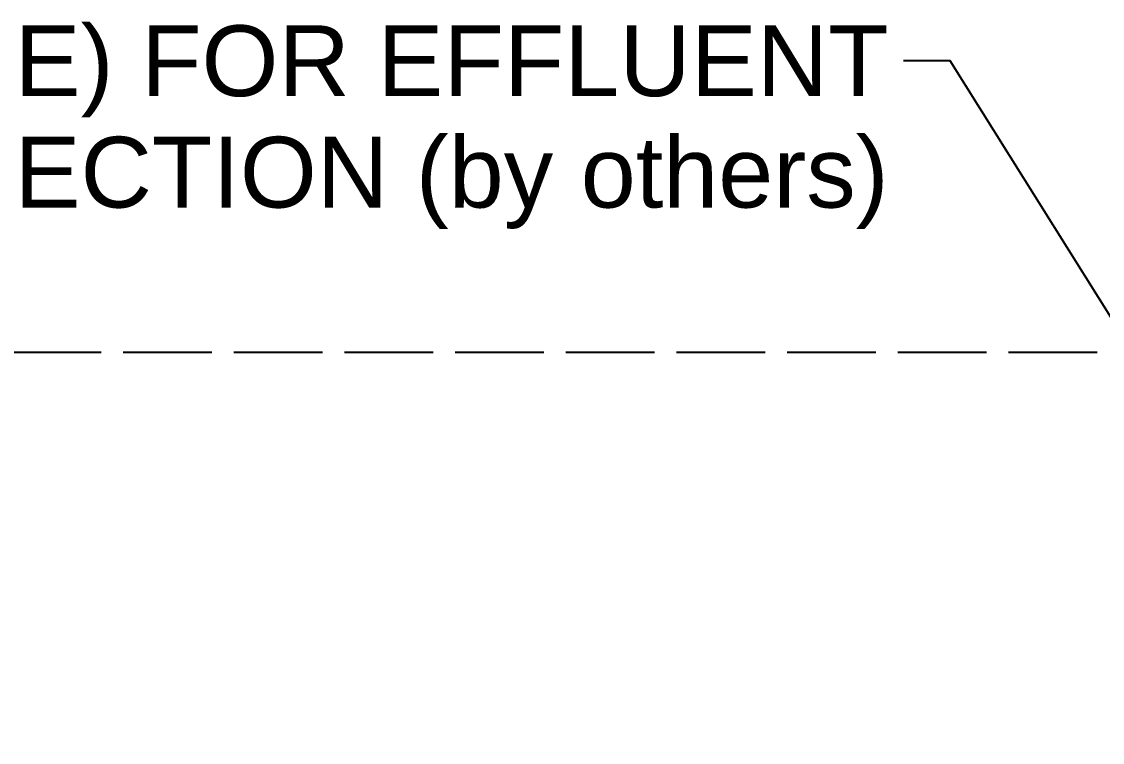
# Model space of a CAD drawing. Header units: inches. Extents: x 19 to 503, y 7 to 322.
# Drawn here: x 75.5 to 109.83, y 145.02 to 167.93 of the extents above; entities that cross this region are included whole.
import ezdxf

# ---------------------------------------------------------------- set-up
doc = ezdxf.new("R2010")
doc.units = ezdxf.units.IN
doc.header["$LTSCALE"] = 15
doc.header["$MEASUREMENT"] = 0
doc.linetypes.add('DASHED_SPACE', pattern=[0.2067, 0.1654, -0.0413])
doc.layers.add('Sketch Geometry (ANSI)', color=7, linetype='Continuous', lineweight=25)
doc.layers.add('Symbol (ANSI)', color=7, linetype='Continuous', lineweight=25)
doc.styles.add('MEMCOR Medium', font='arial.ttf')
doc.dimstyles.new('Default (ANSI)$7', dxfattribs={"dimscale": 15, "dimtxt": 0.15, "dimasz": 0.098425, "dimexe": 0.125, "dimexo": 0.0625, "dimgap": 0.031496, "dimtad": 0, "dimtih": 1, "dimtoh": 1, "dimdec": 4, "dimrnd": 1e-08, "dimzin": 3, "dimdsep": 46, "dimlunit": 5, "dimtxsty": 'MEMCOR Medium', "dimcen": 0.09, "dimdle": 0.393701, "dimclrd": 256, "dimclre": 256, "dimclrt": 256, "dimadec": 0, "dimazin": 1, "dimtfac": 0.8, "dimtofl": 0, "dimtmove": 0, "dimatfit": 3, "dimfxl": 1, "dimfrac": 1, "dimtolj": 1, "dimtzin": 4, "dimlwd": -1, "dimlwe": -1, "dimarcsym": 0})

msp = doc.modelspace()

# ---------------------------------------------------------------- linework, layer by layer
at = {"layer": 'Sketch Geometry (ANSI)', "linetype": 'DASHED_SPACE', "ltscale": 1.133667}
msp.add_line((137.78205, 157.41594), (25.30415, 157.41594), dxfattribs=at)

# ---------------------------------------------------------------- texts
at = {"layer": 'Symbol (ANSI)', "insert": (103.0407, 167.80897), "char_height": 2.2500001, "width": 70.5628846, "attachment_point": 3, "line_spacing_factor": 0.944221, "style": 'MEMCOR Medium'}
msp.add_mtext('\\fArial|b0|i0;1/4 in [6.35 mm] FPT (FARSIDE) FOR EFFLUENT\\P\\fArial|b0|i0;PRESSURE GAUGE CONNECTION (by others)', dxfattribs=at)

# ---------------------------------------------------------------- leaders
at = {"layer": 'Symbol (ANSI)', "annotation_type": 0, "has_hookline": 1, "hookline_direction": 1, "text_width": 70.15365}
msp.add_leader([(118.08797, 145.75581), (104.98952, 166.68397), (103.51314, 166.68397)], dimstyle='Default (ANSI)$7', override={"dimasz": 0.098425, "dimtad": 0, "dimldrblk": 'Dot'}, dxfattribs=at)

doc.saveas('drawing.dxf')
